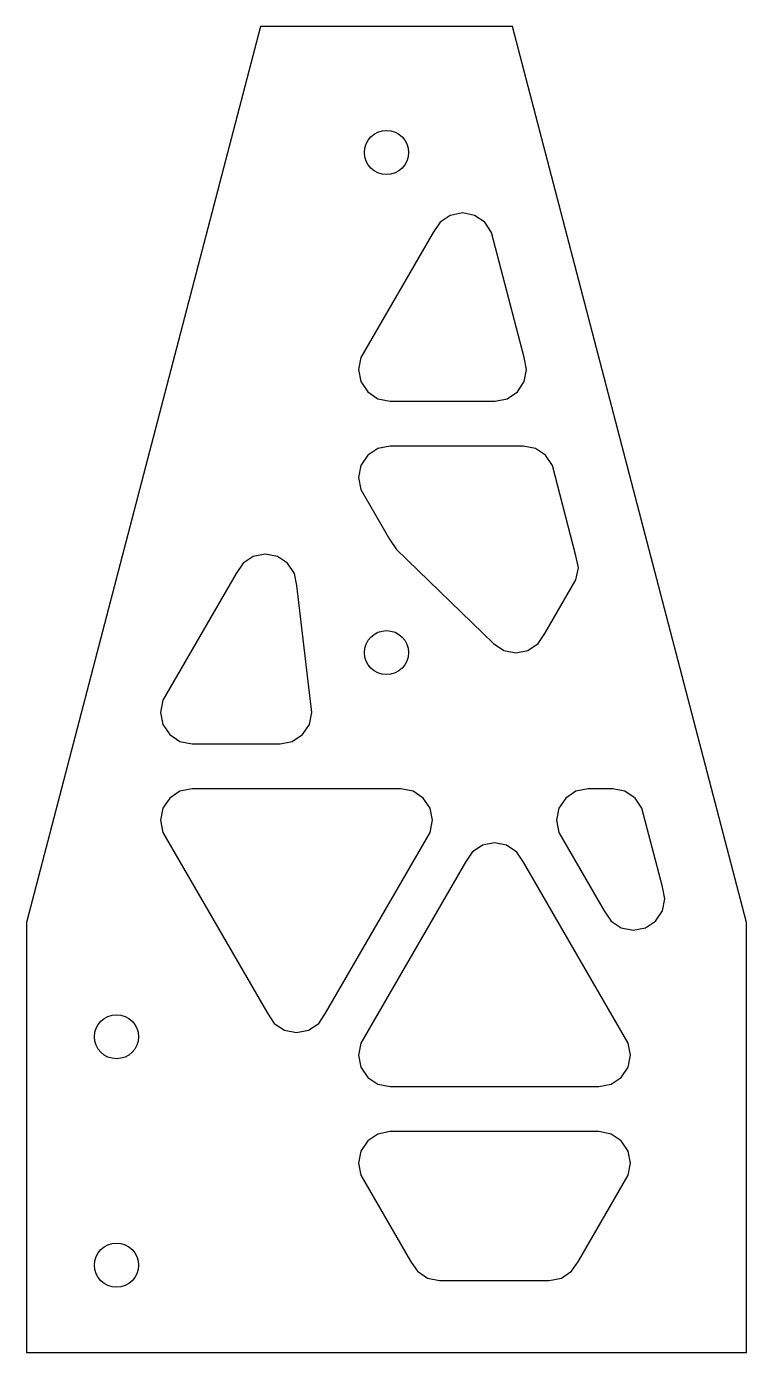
# Model space of a CAD drawing. Header units: millimetres. Extents: x 0 to 80, y 0 to 147.
import ezdxf

# ---------------------------------------------------------------- set-up
doc = ezdxf.new("R2010")
doc.units = ezdxf.units.MM

msp = doc.modelspace()

# ---------------------------------------------------------------- linework, layer by layer
at = {"layer": 'CUT'}
for points in [[(0, 0), (80, 0), (80, 47.8), (54, 147.4), (26, 147.4), (0, 47.8)], [(36.8923, 109.2628), (37.1587, 107.9234), (37.9174, 106.7879), (39.0529, 106.0292), (40.3923, 105.7628), (52.0701, 105.7628), (53.4095, 106.0292), (54.545, 106.7879), (55.3037, 107.9234), (55.5701, 109.2628), (55.3037, 110.6022), (51.6718, 124.515), (50.9131, 125.6505), (49.7777, 126.4092), (48.4383, 126.6756), (47.0989, 126.4092), (47.0819, 126.403), (45.9464, 125.6443), (45.1877, 124.5088), (37.1587, 110.6022)], [(36.8923, 97.2628), (37.1587, 95.9234), (40.3449, 90.4047), (41.1036, 89.2692), (51.8996, 78.7956), (53.0351, 78.0369), (54.3745, 77.7704), (55.7139, 78.0369), (56.8494, 78.7956), (57.6081, 79.931), (61.0532, 85.8982), (61.3197, 87.2376), (61.0532, 88.577), (58.4362, 98.6022), (57.6775, 99.7377), (56.542, 100.4964), (55.2027, 100.7628), (40.3923, 100.7628), (39.0529, 100.4964), (37.9174, 99.7377), (37.1587, 98.6022)], [(14.8923, 71.1577), (15.1587, 69.8183), (15.9174, 68.6828), (17.0529, 67.9241), (18.3923, 67.6577), (28.1958, 67.6577), (29.5352, 67.9241), (30.6707, 68.6828), (31.4294, 69.8183), (31.6958, 71.1577), (30.035, 85.2612), (29.7686, 86.6006), (29.0099, 87.7361), (27.8744, 88.4948), (26.535, 88.7612), (25.1956, 88.4948), (24.0601, 87.7361), (23.3014, 86.6006), (15.1587, 72.4971)], [(14.8923, 59.1577), (15.1587, 57.8183), (26.7664, 37.7132), (27.5251, 36.5777), (28.6606, 35.819), (30, 35.5526), (31.3394, 35.819), (32.4749, 36.5777), (33.2336, 37.7132), (44.8413, 57.8183), (45.1077, 59.1577), (44.8413, 60.4971), (44.0826, 61.6326), (42.9471, 62.3913), (41.6077, 62.6577), (18.3923, 62.6577), (17.0529, 62.3913), (15.9174, 61.6326), (15.1587, 60.4971)], [(58.8923, 59.1577), (59.1587, 57.8183), (64.1919, 49.1006), (64.9506, 47.9651), (66.0861, 47.2064), (67.4255, 46.94), (68.7649, 47.2064), (69.9004, 47.9651), (70.6591, 49.1006), (70.9255, 50.44), (70.6591, 51.7793), (68.3834, 60.4971), (67.6246, 61.6326), (66.4892, 62.3913), (65.1498, 62.6577), (62.3923, 62.6577), (61.0529, 62.3913), (59.9174, 61.6326), (59.1587, 60.4971)], [(36.8923, 33.0526), (37.1587, 31.7132), (37.9174, 30.5777), (39.0529, 29.819), (40.3923, 29.5526), (63.6077, 29.5526), (64.9471, 29.819), (66.0826, 30.5777), (66.8413, 31.7132), (67.1077, 33.0526), (66.8413, 34.392), (55.2336, 54.4971), (54.4749, 55.6326), (53.3394, 56.3913), (52, 56.6577), (50.6606, 56.3913), (49.5251, 55.6326), (48.7664, 54.4971), (37.1587, 34.392)], [(36.8923, 21.0526), (37.1587, 19.7132), (42.6739, 10.1606), (43.4326, 9.0251), (44.5681, 8.2664), (45.9075, 8), (58.0925, 8), (59.4319, 8.2664), (60.5674, 9.0251), (61.3261, 10.1606), (66.8413, 19.7132), (67.1077, 21.0526), (66.8413, 22.392), (66.0826, 23.5274), (64.9471, 24.2861), (63.6077, 24.5526), (40.3923, 24.5526), (39.0529, 24.2861), (37.9174, 23.5274), (37.1587, 22.392)]]:
    msp.add_lwpolyline(points, close=True, dxfattribs=at)
for centre in [(40, 133.4), (40, 77.8), (10, 35.1), (10, 9.7)]:
    msp.add_circle(centre, 2.45, dxfattribs=at)

doc.saveas('drawing.dxf')
